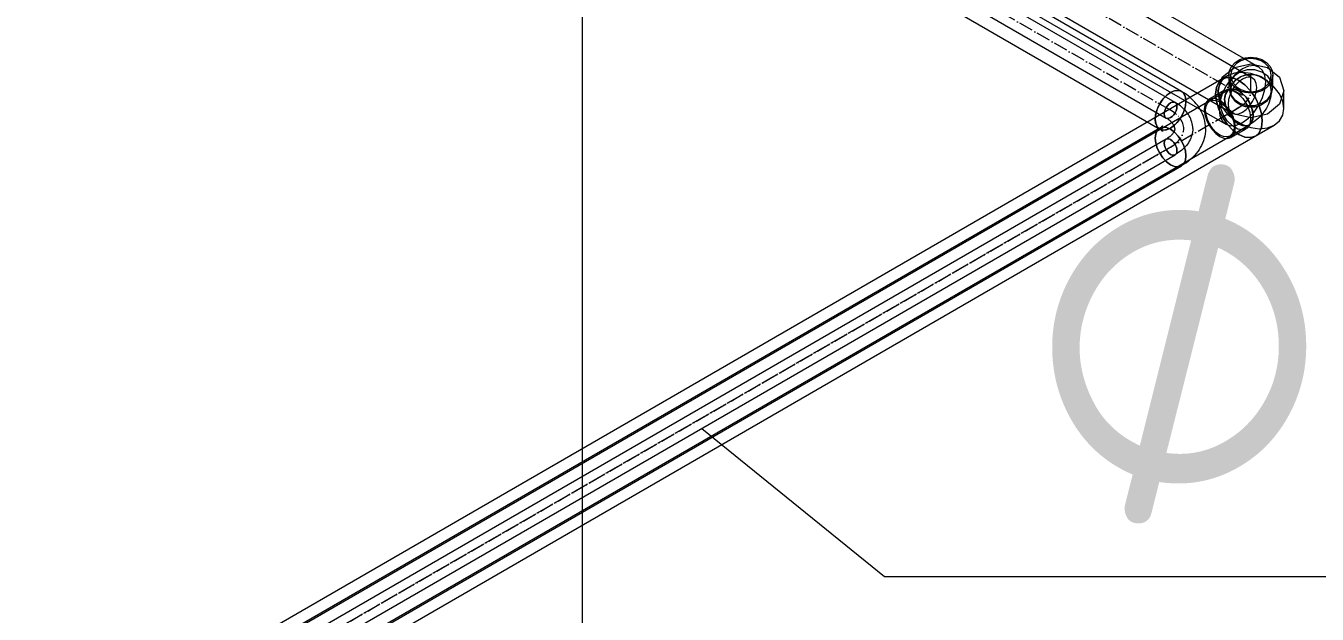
# Model space of a CAD drawing. Header units: millimetres. Extents: x -88595 to 880822, y -1054509 to -148035.
# Drawn here: x 394655 to 395567, y -313313 to -312898 of the extents above; entities that cross this region are included whole.
import ezdxf

# ---------------------------------------------------------------- set-up
doc = ezdxf.new("R2010")
doc.units = ezdxf.units.MM
doc.linetypes.add('$12$ADSK_Осевая', pattern=[14, 10, -2, 0, -2])
doc.linetypes.add('$13$ADSK_Осевая', pattern=[14, 10, -2, 0, -2])
for name, color, linetype, lineweight in [('Изоляция', 7, 'Continuous', 18), ('Марки', 7, 'Continuous', 20), ('Оборудование', 7, 'Continuous', 18), ('Трубопровод', 7, 'Continuous', 18), ('Трубопроводы', 7, 'Continuous', 18)]:
    doc.layers.add(name, color=color, linetype=linetype, lineweight=lineweight)
doc.styles.add('$6$GOST Common_1', font='GOST_Common.ttf', dxfattribs={"width": 0.9, "height": 250})

# ---------------------------------------------------------------- blocks, each defined once
blk = doc.blocks.new('$0$ADSK_Наружный блок кондиционера сплит-системы1 - AV16IMVEV-4475072-В_ОВ3_4')
at = {"layer": 'Оборудование'}
blk.add_line((20840.88, 11167.99), (20840.88, 12539.7), dxfattribs=at)
blk = doc.blocks.new('$0$ADSK_МедьПайка_Отвод - Отвод медный под пайку двухраструбный-V46-В_ОВ3_4')
at = {"layer": 'Трубопроводы', "color": 134, "true_color": 0x00a6a6}
for p, q in [((23055.75, 10957.19), (23055.75, 10948.41)), ((23057.02, 10957.19), (23057.02, 10948.41)), ((23085.59, 10948.41), (23085.59, 10957.19)), ((23086.86, 10948.41), (23086.86, 10957.19)), ((23052.35, 10946.31), (23041.6, 10940.11)), ((23052.99, 10945.21), (23042.24, 10939.01)), ((23055.67, 10946.76), (23052.99, 10945.21)), ((23057.56, 10947.39), (23054.41, 10946.99)), ((23057.02, 10948.41), (23057.02, 10946.22)), ((23085.59, 10946.22), (23085.59, 10948.41)), ((23057.59, 10942.41), (23058.71, 10940.71)), ((23083.89, 10940.71), (23085.01, 10942.41)), ((23056.52, 10914.26), (23067.27, 10920.47)), ((23057.16, 10913.16), (23067.91, 10919.37)), ((23067.27, 10920.47), (23069.96, 10922.02)), ((23069.52, 10920.81), (23071.44, 10923.35))]:
    blk.add_line(p, q, dxfattribs=at)
for points in [[(23055.75, 10957.19, 0), (23056.28, 10960.48, 0), (23057.83, 10963.54, 0), (23060.3, 10966.17, 0), (23063.52, 10968.19, 0), (23067.28, 10969.46, 0), (23071.3, 10969.89, 0), (23075.33, 10969.46, 0), (23079.08, 10968.19, 0), (23082.3, 10966.17, 0), (23084.77, 10963.54, 0), (23086.33, 10960.48, 0), (23086.86, 10957.19, 0)], [(23085.59, 10957.19, 0), (23085.1, 10960.21, 0), (23083.67, 10963.02, 0), (23081.4, 10965.44, 0), (23078.44, 10967.29, 0), (23075, 10968.46, 0), (23071.3, 10968.85, 0), (23067.6, 10968.46, 0), (23064.16, 10967.29, 0), (23061.2, 10965.44, 0), (23058.93, 10963.02, 0), (23057.5, 10960.21, 0), (23057.02, 10957.19, 0)], [(23086.86, 10948.41, 0), (23085.92, 10952.76, 0), (23083.22, 10956.58, 0), (23079.08, 10959.41, 0), (23074, 10960.92, 0), (23068.6, 10960.92, 0), (23063.52, 10959.41, 0), (23059.38, 10956.58, 0), (23056.68, 10952.75, 0), (23055.75, 10948.41, 0)], [(23086.86, 10957.19, 0), (23086.33, 10953.9, 0), (23084.77, 10950.84, 0), (23082.3, 10948.21, 0), (23079.08, 10946.19, 0), (23075.33, 10944.92, 0), (23071.3, 10944.49, 0), (23067.28, 10944.92, 0), (23063.52, 10946.19, 0), (23060.3, 10948.21, 0), (23057.83, 10950.84, 0), (23056.28, 10953.9, 0), (23055.75, 10957.19, 0)], [(23057.02, 10946.22, 0), (23057.5, 10949.24, 0), (23058.93, 10952.05, 0), (23061.2, 10954.47, 0), (23064.16, 10956.32, 0), (23067.6, 10957.49, 0), (23071.3, 10957.88, 0), (23075, 10957.49, 0), (23078.44, 10956.32, 0), (23081.4, 10954.47, 0), (23083.67, 10952.05, 0), (23085.1, 10949.24, 0), (23085.59, 10946.22, 0)], [(23057.02, 10946.22, 0), (23057.88, 10950.21, 0), (23060.36, 10953.72, 0), (23064.16, 10956.32, 0), (23068.82, 10957.71, 0), (23073.78, 10957.71, 0), (23078.45, 10956.32, 0), (23082.25, 10953.71, 0), (23084.73, 10950.21, 0), (23085.59, 10946.22, 0)], [(23057.02, 10957.19, 0), (23057.5, 10954.17, 0), (23058.93, 10951.36, 0), (23061.2, 10948.94, 0), (23064.16, 10947.09, 0), (23067.6, 10945.92, 0), (23071.3, 10945.53, 0), (23075, 10945.92, 0), (23078.44, 10947.09, 0), (23081.4, 10948.94, 0), (23083.67, 10951.36, 0), (23085.1, 10954.17, 0), (23085.59, 10957.19, 0)], [(23049.13, 10939.19, 0), (23049.79, 10943.15, 0), (23051.7, 10945.87, 0), (23054.63, 10947.01, 0), (23058.22, 10946.45, 0), (23062.04, 10944.24, 0), (23065.63, 10940.66, 0), (23068.56, 10936.14, 0), (23070.47, 10931.21, 0), (23071.13, 10926.49, 0)], [(23072.92, 10928.56, 0), (23072.31, 10932.9, 0), (23070.56, 10937.42, 0), (23067.87, 10941.58, 0), (23064.57, 10944.86, 0), (23061.06, 10946.89, 0), (23057.77, 10947.41, 0), (23055.08, 10946.36, 0), (23053.32, 10943.86, 0), (23052.72, 10940.22, 0)], [(23072.92, 10928.56, 0), (23072.57, 10931.78, 0), (23071.56, 10935.17, 0), (23069.96, 10938.52, 0), (23067.87, 10941.58, 0), (23065.43, 10944.15, 0), (23062.82, 10946.06, 0), (23060.2, 10947.17, 0), (23057.77, 10947.41, 0), (23055.67, 10946.76, 0), (23054.07, 10945.27, 0), (23053.06, 10943.04, 0), (23052.72, 10940.22, 0)], [(23057.49, 10948.15, 0), (23057.47, 10948.13, 0), (23057.42, 10948.07, 0), (23057.34, 10947.98, 0), (23057.21, 10947.85, 0), (23057.04, 10947.71, 0), (23056.83, 10947.54, 0), (23056.58, 10947.35, 0), (23056.28, 10947.14, 0), (23055.95, 10946.92, 0), (23055.67, 10946.76, 0)], [(23055.75, 10948.41, 0), (23056.68, 10944.07, 0), (23059.38, 10940.25, 0), (23063.52, 10937.42, 0), (23068.6, 10935.91, 0), (23074, 10935.91, 0), (23079.08, 10937.41, 0), (23083.22, 10940.25, 0), (23085.92, 10944.07, 0), (23086.86, 10948.41, 0)], [(23057.02, 10946.22, 0), (23057.03, 10946.54, 0), (23057.06, 10946.85, 0), (23057.11, 10947.14, 0), (23057.17, 10947.4, 0), (23057.25, 10947.63, 0), (23057.32, 10947.82, 0), (23057.39, 10947.97, 0), (23057.44, 10948.07, 0), (23057.48, 10948.13, 0), (23057.49, 10948.15, 0)], [(23085.59, 10946.22, 0), (23084.73, 10942.23, 0), (23082.25, 10938.72, 0), (23078.45, 10936.12, 0), (23073.78, 10934.73, 0), (23068.82, 10934.73, 0), (23064.16, 10936.12, 0), (23060.36, 10938.72, 0), (23057.88, 10942.23, 0), (23057.02, 10946.22, 0)], [(23085.59, 10946.22, 0), (23085.1, 10943.2, 0), (23083.67, 10940.39, 0), (23081.4, 10937.97, 0), (23078.44, 10936.12, 0), (23075, 10934.95, 0), (23071.3, 10934.56, 0), (23067.6, 10934.95, 0), (23064.16, 10936.12, 0), (23061.2, 10937.97, 0), (23058.93, 10940.39, 0), (23057.5, 10943.2, 0), (23057.02, 10946.22, 0)], [(23085.59, 10946.22, 0), (23085.53, 10944.56, 0), (23085.36, 10942.92, 0), (23085.08, 10941.3, 0), (23084.69, 10939.71, 0), (23084.2, 10938.16, 0), (23083.62, 10936.67, 0), (23082.96, 10935.23, 0), (23082.22, 10933.85, 0), (23081.41, 10932.53, 0), (23080.54, 10931.27, 0), (23079.61, 10930.07, 0), (23078.64, 10928.93, 0), (23077.61, 10927.85, 0), (23076.55, 10926.83, 0), (23075.45, 10925.86, 0), (23074.32, 10924.94, 0), (23073.16, 10924.08, 0), (23071.97, 10923.26, 0), (23070.75, 10922.49, 0), (23069.96, 10922.02, 0)], [(23060.38, 10920.28, 0), (23060.01, 10923.79, 0), (23058.91, 10927.49, 0), (23057.16, 10931.13, 0), (23054.88, 10934.46, 0), (23052.23, 10937.26, 0), (23049.38, 10939.34, 0), (23046.53, 10940.55, 0), (23043.88, 10940.81, 0), (23041.6, 10940.11, 0), (23039.86, 10938.49, 0), (23038.76, 10936.06, 0), (23038.38, 10932.99, 0)], [(23039.28, 10932.47, 0), (23039.62, 10935.29, 0), (23040.63, 10937.52, 0), (23042.24, 10939.01, 0), (23044.33, 10939.65, 0), (23046.77, 10939.41, 0), (23049.38, 10938.3, 0), (23052, 10936.39, 0), (23054.43, 10933.82, 0), (23056.52, 10930.76, 0), (23058.13, 10927.42, 0), (23059.14, 10924.02, 0), (23059.48, 10920.8, 0)], [(23071.13, 10926.49, 0), (23070.47, 10922.53, 0), (23068.56, 10919.81, 0), (23065.63, 10918.67, 0), (23062.04, 10919.23, 0), (23058.22, 10921.43, 0), (23054.63, 10925.02, 0), (23051.7, 10929.54, 0), (23049.79, 10934.46, 0), (23049.13, 10939.19, 0)], [(23052.72, 10940.22, 0), (23053.32, 10935.88, 0), (23055.08, 10931.36, 0), (23057.77, 10927.21, 0), (23061.06, 10923.92, 0), (23064.57, 10921.89, 0), (23067.87, 10921.38, 0), (23070.56, 10922.43, 0), (23072.31, 10924.92, 0), (23072.92, 10928.56, 0)], [(23052.72, 10940.22, 0), (23053.06, 10937.01, 0), (23054.07, 10933.61, 0), (23055.67, 10930.27, 0), (23057.77, 10927.21, 0), (23060.2, 10924.64, 0), (23062.82, 10922.73, 0), (23065.43, 10921.62, 0), (23067.87, 10921.38, 0), (23069.96, 10922.02, 0), (23071.56, 10923.51, 0), (23072.57, 10925.74, 0), (23072.92, 10928.56, 0)], [(23038.38, 10932.99, 0), (23038.76, 10929.48, 0), (23039.86, 10925.78, 0), (23041.6, 10922.14, 0), (23043.88, 10918.81, 0), (23046.53, 10916.01, 0), (23049.38, 10913.93, 0), (23052.23, 10912.72, 0), (23054.88, 10912.46, 0), (23057.16, 10913.16, 0), (23058.91, 10914.79, 0), (23060.01, 10917.21, 0), (23060.38, 10920.28, 0)], [(23059.48, 10920.8, 0), (23059.14, 10917.98, 0), (23058.13, 10915.75, 0), (23056.52, 10914.26, 0), (23054.43, 10913.62, 0), (23052, 10913.86, 0), (23049.38, 10914.97, 0), (23046.77, 10916.88, 0), (23044.33, 10919.45, 0), (23042.24, 10922.51, 0), (23040.63, 10925.85, 0), (23039.62, 10929.25, 0), (23039.28, 10932.47, 0)]]:
    blk.add_polyline3d(points, dxfattribs=at)
blk = doc.blocks.new('$0$ADSK_МедьПайка_Отвод-гнутая труба - Отвод _гнутая труба_-V48-В_ОВ3_4')
at = {"layer": 'Трубопроводы', "color": 190, "true_color": 0x8000ff}
for points in [[(23010.11, 10929.89, 0), (23010.26, 10931.32, 0), (23010.71, 10932.82, 0), (23011.42, 10934.31, 0), (23012.35, 10935.67, 0), (23013.44, 10936.81, 0), (23014.6, 10937.66, 0), (23015.76, 10938.16, 0), (23016.84, 10938.26, 0), (23017.77, 10937.98, 0), (23018.49, 10937.31, 0), (23018.94, 10936.32, 0), (23019.09, 10935.07, 0)], [(23030.25, 10919.52, 0), (23030.21, 10920.69, 0), (23030.09, 10921.85, 0), (23029.89, 10923.01, 0), (23029.61, 10924.15, 0), (23029.26, 10925.26, 0), (23028.83, 10926.35, 0), (23028.35, 10927.41, 0), (23027.79, 10928.44, 0), (23027.18, 10929.44, 0), (23026.51, 10930.41, 0), (23025.8, 10931.34, 0), (23025.03, 10932.23, 0), (23024.21, 10933.1, 0), (23023.35, 10933.92, 0), (23022.45, 10934.72, 0), (23021.51, 10935.48, 0), (23020.53, 10936.21, 0), (23019.51, 10936.91, 0), (23018.46, 10937.57, 0), (23017.77, 10937.98, 0)], [(23019.09, 10935.07, 0), (23018.94, 10933.64, 0), (23018.49, 10932.13, 0), (23017.77, 10930.64, 0), (23016.84, 10929.28, 0), (23015.76, 10928.14, 0), (23014.6, 10927.29, 0), (23013.44, 10926.8, 0), (23012.35, 10926.69, 0), (23011.42, 10926.98, 0), (23010.71, 10927.64, 0), (23010.26, 10928.63, 0), (23010.11, 10929.89, 0)], [(23017.55, 10919.52, 0), (23017.54, 10919.81, 0), (23017.51, 10920.11, 0), (23017.45, 10920.41, 0), (23017.38, 10920.73, 0), (23017.27, 10921.05, 0), (23017.14, 10921.39, 0), (23016.98, 10921.75, 0), (23016.78, 10922.12, 0), (23016.54, 10922.51, 0), (23016.27, 10922.9, 0), (23015.95, 10923.31, 0), (23015.59, 10923.73, 0), (23015.19, 10924.15, 0), (23014.75, 10924.58, 0), (23014.26, 10925.01, 0), (23013.72, 10925.44, 0), (23013.15, 10925.87, 0), (23012.53, 10926.3, 0), (23011.86, 10926.72, 0), (23011.42, 10926.98, 0)], [(23017.55, 10919.52, 0), (23017.54, 10919.22, 0), (23017.51, 10918.92, 0), (23017.45, 10918.62, 0), (23017.38, 10918.3, 0), (23017.27, 10917.98, 0), (23017.14, 10917.64, 0), (23016.98, 10917.28, 0), (23016.78, 10916.91, 0), (23016.54, 10916.53, 0), (23016.27, 10916.13, 0), (23015.95, 10915.72, 0), (23015.59, 10915.3, 0), (23015.19, 10914.88, 0), (23014.75, 10914.45, 0), (23014.26, 10914.02, 0), (23013.72, 10913.59, 0), (23013.15, 10913.16, 0), (23012.53, 10912.73, 0), (23011.86, 10912.31, 0), (23011.42, 10912.05, 0)], [(23030.25, 10919.52, 0), (23030.21, 10918.34, 0), (23030.09, 10917.18, 0), (23029.89, 10916.02, 0), (23029.61, 10914.89, 0), (23029.26, 10913.77, 0), (23028.83, 10912.68, 0), (23028.35, 10911.62, 0), (23027.79, 10910.59, 0), (23027.18, 10909.59, 0), (23026.51, 10908.63, 0), (23025.8, 10907.69, 0), (23025.03, 10906.8, 0), (23024.21, 10905.94, 0), (23023.35, 10905.11, 0), (23022.45, 10904.31, 0), (23021.51, 10903.55, 0), (23020.53, 10902.82, 0), (23019.51, 10902.12, 0), (23018.46, 10901.46, 0), (23017.77, 10901.05, 0)], [(23019.09, 10903.96, 0), (23018.94, 10905.39, 0), (23018.49, 10906.9, 0), (23017.77, 10908.39, 0), (23016.84, 10909.75, 0), (23015.76, 10910.89, 0), (23014.6, 10911.74, 0), (23013.44, 10912.23, 0), (23012.35, 10912.34, 0), (23011.42, 10912.05, 0), (23010.71, 10911.39, 0), (23010.26, 10910.4, 0), (23010.11, 10909.15, 0)], [(23010.11, 10909.15, 0), (23010.26, 10907.72, 0), (23010.71, 10906.21, 0), (23011.42, 10904.72, 0), (23012.35, 10903.36, 0), (23013.44, 10902.22, 0), (23014.6, 10901.37, 0), (23015.76, 10900.87, 0), (23016.84, 10900.77, 0), (23017.77, 10901.05, 0), (23018.49, 10901.72, 0), (23018.94, 10902.71, 0), (23019.09, 10903.96, 0)]]:
    blk.add_polyline3d(points, dxfattribs=at)
blk = doc.blocks.new('$0$ADSK_M_Трубы - Диаметр_10-3265709-В_ОВ3_4')
at = {"layer": 'Марки'}
blk.add_line((-15956.53, 12420.19), (-14956.53, 12420.19), dxfattribs=at)

msp = doc.modelspace()

# ---------------------------------------------------------------- linework, layer by layer
at = {"layer": 'Изоляция', "color": 134, "true_color": 0x00a6a6}
for p, q in [((395525.59, -312927.26), (387423.08, -308249.28)), ((387409.44, -308295.18), (395502.3, -312967.59)), ((395503.48, -312933.51), (394750.68, -313368.14)), ((395496.66, -312943.96), (395496.66, -312945.32)), ((395543.23, -312956.46), (395543.23, -312943.96)), ((394773.97, -313408.47), (395536.41, -312968.27))]:
    msp.add_line(p, q, dxfattribs=at)
at = {"layer": 'Изоляция', "color": 190, "true_color": 0x8000ff}
for p, q in [((395470.92, -312944.41), (387442.14, -308308.99)), ((387426.79, -308335.58), (395455.57, -312971)), ((395455.57, -312970.33), (394764.08, -313369.56)), ((394779.43, -313396.15), (395470.92, -312996.92))]:
    msp.add_line(p, q, dxfattribs=at)
at = {"layer": 'Изоляция', "color": 134, "true_color": 0x00a6a6}
for points in [[(395496.66, -312943.96, 0), (395499.78, -312934.46, 0), (395508.3, -312927.5, 0), (395519.95, -312924.95, 0)], [(395513.95, -312928.41, 0), (395509.68, -312931.52, 0), (395505.71, -312935.71, 0), (395502.3, -312940.7, 0), (395499.69, -312946.15, 0), (395498.04, -312951.69, 0), (395497.48, -312956.93, 0)], [(395530.41, -312937.92, 0), (395529.85, -312933.32, 0), (395528.21, -312929.69, 0), (395525.59, -312927.26, 0), (395522.18, -312926.21, 0), (395518.21, -312926.6, 0), (395513.95, -312928.41, 0)], [(395519.95, -312924.95, 0), (395531.59, -312927.5, 0), (395540.11, -312934.46, 0), (395543.23, -312943.96, 0)], [(395495, -312946.28, 0), (395495.56, -312941.69, 0), (395497.2, -312938.05, 0), (395499.82, -312935.62, 0), (395503.23, -312934.57, 0), (395507.2, -312934.96, 0), (395511.46, -312936.78, 0)], [(395511.46, -312936.78, 0), (395507.2, -312934.96, 0), (395503.23, -312934.57, 0), (395499.82, -312935.62, 0), (395497.2, -312938.05, 0), (395495.56, -312941.69, 0), (395495, -312946.28, 0)], [(395519.95, -312931.88, 0), (395513.92, -312931.08, 0), (395508.3, -312931.64, 0), (395503.48, -312933.51, 0), (395499.78, -312936.56, 0), (395497.45, -312940.59, 0), (395496.66, -312945.32, 0)], [(395511.46, -312936.78, 0), (395515.72, -312939.88, 0), (395519.69, -312944.08, 0), (395523.1, -312949.07, 0), (395525.72, -312954.52, 0), (395527.36, -312960.05, 0), (395527.93, -312965.29, 0)], [(395527.93, -312965.29, 0), (395527.36, -312960.05, 0), (395525.72, -312954.52, 0), (395523.1, -312949.07, 0), (395519.69, -312944.08, 0), (395515.72, -312939.88, 0), (395511.46, -312936.78, 0)], [(395513.95, -312966.44, 0), (395518.21, -312963.33, 0), (395522.18, -312959.14, 0), (395525.59, -312954.15, 0), (395528.21, -312948.7, 0), (395529.85, -312943.16, 0), (395530.41, -312937.92, 0)], [(395543.23, -312956.46, 0), (395542.44, -312951.35, 0), (395540.11, -312946.21, 0), (395536.41, -312941.38, 0), (395531.59, -312937.21, 0), (395525.97, -312933.97, 0), (395519.95, -312931.88, 0)], [(395511.46, -312974.8, 0), (395507.2, -312971.69, 0), (395503.23, -312967.5, 0), (395499.82, -312962.51, 0), (395497.2, -312957.06, 0), (395495.56, -312951.53, 0), (395495, -312946.28, 0)], [(395495, -312946.28, 0), (395495.56, -312951.53, 0), (395497.2, -312957.06, 0), (395499.82, -312962.51, 0), (395503.23, -312967.5, 0), (395507.2, -312971.69, 0), (395511.46, -312974.8, 0)], [(395519.95, -312962.97, 0), (395508.3, -312960.43, 0), (395499.78, -312953.47, 0), (395496.66, -312943.96, 0)], [(395496.66, -312945.32, 0), (395497.45, -312950.43, 0), (395499.78, -312955.57, 0), (395503.48, -312960.4, 0), (395508.3, -312964.57, 0), (395513.92, -312967.81, 0), (395519.95, -312969.9, 0)], [(395543.23, -312943.96, 0), (395540.11, -312953.47, 0), (395531.59, -312960.43, 0), (395519.95, -312962.97, 0)], [(395497.48, -312956.93, 0), (395498.04, -312961.53, 0), (395499.69, -312965.16, 0), (395502.3, -312967.59, 0), (395505.71, -312968.64, 0), (395509.68, -312968.25, 0), (395513.95, -312966.44, 0)], [(395519.95, -312969.9, 0), (395525.97, -312970.7, 0), (395531.59, -312970.14, 0), (395536.41, -312968.27, 0), (395540.11, -312965.22, 0), (395542.44, -312961.19, 0), (395543.23, -312956.46, 0)], [(395527.93, -312965.29, 0), (395527.36, -312969.89, 0), (395525.72, -312973.53, 0), (395523.1, -312975.95, 0), (395519.69, -312977.01, 0), (395515.72, -312976.61, 0), (395511.46, -312974.8, 0)], [(395511.46, -312974.8, 0), (395515.72, -312976.61, 0), (395519.69, -312977.01, 0), (395523.1, -312975.95, 0), (395525.72, -312973.53, 0), (395527.36, -312969.89, 0), (395527.93, -312965.29, 0)]]:
    msp.add_polyline3d(points, dxfattribs=at)
at = {"layer": 'Изоляция', "color": 190, "true_color": 0x8000ff}
for points in [[(395463.24, -312945.17, 0), (395460.43, -312947.22, 0), (395457.82, -312949.98, 0), (395455.57, -312953.27, 0), (395453.84, -312956.86, 0), (395452.76, -312960.51, 0), (395452.39, -312963.97, 0)], [(395452.39, -312963.97, 0), (395452.66, -312961.02, 0), (395453.46, -312957.91, 0), (395454.76, -312954.79, 0), (395456.48, -312951.81, 0), (395458.54, -312949.13, 0), (395460.83, -312946.88, 0), (395463.24, -312945.17, 0)], [(395463.24, -312945.17, 0), (395465.66, -312944.09, 0), (395467.95, -312943.69, 0), (395470.01, -312944, 0), (395471.73, -312944.99, 0), (395473.02, -312946.62, 0), (395473.83, -312948.81, 0), (395474.1, -312951.44, 0)], [(395474.1, -312951.44, 0), (395473.73, -312948.41, 0), (395472.64, -312946.01, 0), (395470.92, -312944.41, 0), (395468.67, -312943.72, 0), (395466.05, -312943.98, 0), (395463.24, -312945.17, 0)], [(395487.89, -312970.67, 0), (395487.83, -312968.87, 0), (395487.65, -312967.09, 0), (395487.34, -312965.33, 0), (395486.92, -312963.61, 0), (395486.39, -312961.94, 0), (395485.77, -312960.32, 0), (395485.05, -312958.76, 0), (395484.24, -312957.26, 0), (395483.37, -312955.82, 0), (395482.42, -312954.46, 0), (395481.41, -312953.16, 0), (395480.35, -312951.92, 0), (395479.25, -312950.75, 0), (395478.09, -312949.64, 0), (395476.9, -312948.58, 0), (395475.67, -312947.59, 0), (395474.4, -312946.65, 0), (395473.1, -312945.76, 0), (395471.78, -312944.92, 0), (395470.92, -312944.41, 0)], [(395463.24, -312970.24, 0), (395466.05, -312968.19, 0), (395468.67, -312965.42, 0), (395470.92, -312962.13, 0), (395472.64, -312958.54, 0), (395473.73, -312954.89, 0), (395474.1, -312951.44, 0)], [(395474.1, -312951.44, 0), (395473.82, -312954.38, 0), (395473.02, -312957.5, 0), (395471.73, -312960.62, 0), (395470.01, -312963.6, 0), (395467.95, -312966.28, 0), (395465.66, -312968.53, 0), (395463.24, -312970.24, 0)], [(395452.39, -312963.97, 0), (395452.76, -312967, 0), (395453.84, -312969.4, 0), (395455.57, -312971, 0), (395457.82, -312971.69, 0), (395460.43, -312971.43, 0), (395463.24, -312970.24, 0)], [(395463.24, -312970.24, 0), (395460.83, -312971.32, 0), (395458.53, -312971.71, 0), (395456.47, -312971.41, 0), (395454.76, -312970.42, 0), (395453.46, -312968.79, 0), (395452.66, -312966.6, 0), (395452.39, -312963.97, 0)], [(395452.39, -312977.36, 0), (395452.76, -312974.33, 0), (395453.84, -312971.93, 0), (395455.57, -312970.33, 0), (395457.82, -312969.64, 0), (395460.43, -312969.9, 0), (395463.24, -312971.09, 0)], [(395463.24, -312971.09, 0), (395460.43, -312969.9, 0), (395457.82, -312969.64, 0), (395455.57, -312970.33, 0), (395453.84, -312971.93, 0), (395452.76, -312974.33, 0), (395452.39, -312977.36, 0)], [(395457.65, -312968.73, 0), (395457.64, -312968.75, 0), (395457.59, -312968.82, 0), (395457.49, -312968.92, 0), (395457.36, -312969.05, 0), (395457.18, -312969.21, 0), (395456.95, -312969.4, 0), (395456.68, -312969.61, 0), (395456.36, -312969.84, 0), (395455.99, -312970.08, 0), (395455.58, -312970.33, 0), (395455.57, -312970.33, 0)], [(395457.65, -312972.6, 0), (395457.64, -312972.58, 0), (395457.59, -312972.51, 0), (395457.49, -312972.41, 0), (395457.36, -312972.28, 0), (395457.18, -312972.12, 0), (395456.95, -312971.93, 0), (395456.68, -312971.72, 0), (395456.36, -312971.49, 0), (395455.99, -312971.25, 0), (395455.58, -312971, 0), (395455.57, -312971, 0)], [(395457.19, -312970.67, 0), (395457.2, -312970.34, 0), (395457.24, -312970.02, 0), (395457.29, -312969.72, 0), (395457.35, -312969.45, 0), (395457.43, -312969.22, 0), (395457.5, -312969.03, 0), (395457.57, -312968.89, 0), (395457.62, -312968.79, 0), (395457.65, -312968.74, 0), (395457.65, -312968.73, 0)], [(395457.19, -312970.67, 0), (395457.2, -312970.99, 0), (395457.24, -312971.31, 0), (395457.29, -312971.61, 0), (395457.35, -312971.88, 0), (395457.43, -312972.11, 0), (395457.5, -312972.3, 0), (395457.57, -312972.44, 0), (395457.62, -312972.54, 0), (395457.65, -312972.59, 0), (395457.65, -312972.6, 0)], [(395463.24, -312971.09, 0), (395466.05, -312973.14, 0), (395468.67, -312975.91, 0), (395470.92, -312979.2, 0), (395472.64, -312982.79, 0), (395473.73, -312986.44, 0), (395474.1, -312989.89, 0)], [(395474.1, -312989.89, 0), (395473.73, -312986.44, 0), (395472.64, -312982.79, 0), (395470.92, -312979.2, 0), (395468.67, -312975.91, 0), (395466.05, -312973.14, 0), (395463.24, -312971.09, 0)], [(395487.89, -312970.67, 0), (395487.83, -312972.46, 0), (395487.65, -312974.24, 0), (395487.34, -312976, 0), (395486.92, -312977.72, 0), (395486.39, -312979.39, 0), (395485.77, -312981.01, 0), (395485.05, -312982.57, 0), (395484.24, -312984.07, 0), (395483.37, -312985.51, 0), (395482.42, -312986.87, 0), (395481.41, -312988.17, 0), (395480.35, -312989.41, 0), (395479.25, -312990.58, 0), (395478.09, -312991.69, 0), (395476.9, -312992.75, 0), (395475.67, -312993.74, 0), (395474.4, -312994.68, 0), (395473.1, -312995.57, 0), (395471.78, -312996.41, 0), (395470.92, -312996.92, 0)], [(395463.24, -312996.16, 0), (395460.43, -312994.11, 0), (395457.82, -312991.35, 0), (395455.57, -312988.06, 0), (395453.84, -312984.47, 0), (395452.76, -312980.82, 0), (395452.39, -312977.36, 0)], [(395452.39, -312977.36, 0), (395452.76, -312980.82, 0), (395453.84, -312984.47, 0), (395455.57, -312988.06, 0), (395457.82, -312991.35, 0), (395460.43, -312994.11, 0), (395463.24, -312996.16, 0)], [(395474.1, -312989.89, 0), (395473.73, -312992.92, 0), (395472.64, -312995.32, 0), (395470.92, -312996.92, 0), (395468.67, -312997.61, 0), (395466.05, -312997.36, 0), (395463.24, -312996.16, 0)], [(395463.24, -312996.16, 0), (395466.05, -312997.36, 0), (395468.67, -312997.61, 0), (395470.92, -312996.92, 0), (395472.64, -312995.32, 0), (395473.73, -312992.92, 0), (395474.1, -312989.89, 0)]]:
    msp.add_polyline3d(points, dxfattribs=at)
at = {"layer": 'Марки'}
msp.add_line((395132.53, -313182.03), (395261.3, -313286.3), dxfattribs=at)
at = {"layer": 'Трубопровод', "color": 134, "true_color": 0x00a6a6}
for p, q in [((395521.09, -312935.05), (387431.89, -308264.75)), ((387417.61, -308289.5), (395506.8, -312959.8)), ((395504.32, -312943.42), (394755.18, -313375.93)), ((394769.47, -313400.67), (395518.6, -312968.16))]:
    msp.add_line(p, q, dxfattribs=at)
at = {"layer": 'Трубопровод', "color": 134, "linetype": '$12$ADSK_Осевая', "true_color": 0x00a6a6}
for p, q in [((395513.95, -312947.43), (387424.75, -308277.13)), ((395513.95, -312947.43), (387424.75, -308277.13)), ((394762.32, -313388.3), (395511.46, -312955.79)), ((394762.32, -313388.3), (395511.46, -312955.79))]:
    msp.add_line(p, q, dxfattribs=at)
at = {"layer": 'Трубопровод', "color": 190, "true_color": 0x8000ff}
for p, q in [((395466.42, -312952.2), (387437.64, -308316.79)), ((387431.29, -308327.78), (395460.07, -312963.2)), ((395460.07, -312978.13), (394768.58, -313377.36)), ((394774.93, -313388.36), (395466.42, -312989.13))]:
    msp.add_line(p, q, dxfattribs=at)
at = {"layer": 'Трубопровод', "color": 190, "linetype": '$12$ADSK_Осевая', "true_color": 0x8000ff}
for p, q in [((395463.24, -312957.7), (387434.46, -308322.28)), ((395463.24, -312957.7), (387434.46, -308322.28)), ((394771.76, -313382.86), (395463.24, -312983.63)), ((394771.76, -313382.86), (395463.24, -312983.63))]:
    msp.add_line(p, q, dxfattribs=at)
at = {"layer": 'Трубопровод', "color": 134, "true_color": 0x00a6a6}
for points in [[(395513.95, -312935.76, 0), (395511.33, -312937.67, 0), (395508.9, -312940.24, 0), (395506.8, -312943.3, 0), (395505.2, -312946.64, 0), (395504.19, -312950.04, 0), (395503.84, -312953.26, 0)], [(395524.05, -312941.59, 0), (395523.7, -312938.77, 0), (395522.69, -312936.54, 0), (395521.09, -312935.05, 0), (395519, -312934.41, 0), (395516.56, -312934.65, 0), (395513.95, -312935.76, 0)], [(395501.36, -312949.96, 0), (395501.7, -312947.14, 0), (395502.71, -312944.91, 0), (395504.32, -312943.42, 0), (395506.41, -312942.77, 0), (395508.85, -312943.01, 0), (395511.46, -312944.13, 0)], [(395511.46, -312944.13, 0), (395514.08, -312946.03, 0), (395516.51, -312948.6, 0), (395518.6, -312951.67, 0), (395520.21, -312955.01, 0), (395521.22, -312958.4, 0), (395521.56, -312961.62, 0)], [(395513.95, -312959.09, 0), (395516.56, -312957.18, 0), (395519, -312954.61, 0), (395521.09, -312951.55, 0), (395522.69, -312948.21, 0), (395523.7, -312944.81, 0), (395524.05, -312941.59, 0)], [(395511.46, -312967.45, 0), (395508.85, -312965.55, 0), (395506.41, -312962.97, 0), (395504.32, -312959.91, 0), (395502.71, -312956.57, 0), (395501.7, -312953.17, 0), (395501.36, -312949.96, 0)], [(395503.84, -312953.26, 0), (395504.19, -312956.08, 0), (395505.2, -312958.31, 0), (395506.8, -312959.8, 0), (395508.9, -312960.44, 0), (395511.33, -312960.2, 0), (395513.95, -312959.09, 0)], [(395521.56, -312961.62, 0), (395521.22, -312964.44, 0), (395520.21, -312966.67, 0), (395518.6, -312968.16, 0), (395516.51, -312968.81, 0), (395514.08, -312968.56, 0), (395511.46, -312967.45, 0)]]:
    msp.add_polyline3d(points, dxfattribs=at)
at = {"layer": 'Трубопровод', "color": 190, "true_color": 0x8000ff}
for points in [[(395463.24, -312952.52, 0), (395462.08, -312953.37, 0), (395461, -312954.51, 0), (395460.07, -312955.87, 0), (395459.35, -312957.36, 0), (395458.91, -312958.87, 0), (395458.75, -312960.3, 0)], [(395467.73, -312955.11, 0), (395467.58, -312953.86, 0), (395467.13, -312952.87, 0), (395466.42, -312952.2, 0), (395465.49, -312951.92, 0), (395464.41, -312952.02, 0), (395463.24, -312952.52, 0)], [(395463.24, -312962.89, 0), (395464.41, -312962.04, 0), (395465.49, -312960.9, 0), (395466.42, -312959.54, 0), (395467.13, -312958.05, 0), (395467.58, -312956.54, 0), (395467.73, -312955.11, 0)], [(395458.75, -312960.3, 0), (395458.91, -312961.55, 0), (395459.35, -312962.54, 0), (395460.07, -312963.2, 0), (395461, -312963.49, 0), (395462.08, -312963.38, 0), (395463.24, -312962.89, 0)], [(395458.75, -312981.03, 0), (395458.91, -312979.78, 0), (395459.35, -312978.79, 0), (395460.07, -312978.13, 0), (395461, -312977.84, 0), (395462.08, -312977.95, 0), (395463.24, -312978.44, 0)], [(395463.24, -312988.81, 0), (395462.08, -312987.96, 0), (395461, -312986.82, 0), (395460.07, -312985.46, 0), (395459.35, -312983.97, 0), (395458.91, -312982.47, 0), (395458.75, -312981.03, 0)], [(395463.24, -312978.44, 0), (395464.41, -312979.29, 0), (395465.49, -312980.43, 0), (395466.42, -312981.79, 0), (395467.13, -312983.28, 0), (395467.58, -312984.79, 0), (395467.73, -312986.22, 0)], [(395467.73, -312986.22, 0), (395467.58, -312987.47, 0), (395467.13, -312988.46, 0), (395466.42, -312989.13, 0), (395465.49, -312989.41, 0), (395464.41, -312989.31, 0), (395463.24, -312988.81, 0)]]:
    msp.add_polyline3d(points, dxfattribs=at)
at = {"layer": 'Трубопроводы', "color": 134, "linetype": '$12$ADSK_Осевая', "true_color": 0x00a6a6}
for p, q in [((395519.95, -312941.77), (395519.95, -312932.99)), ((395519.95, -312943.96), (395519.95, -312941.77)), ((395508.77, -312957.34), (395498.03, -312963.55)), ((395511.46, -312955.79), (395508.77, -312957.34))]:
    msp.add_line(p, q, dxfattribs=at)
at = {"layer": 'Трубопроводы', "color": 134, "linetype": '$13$ADSK_Осевая', "true_color": 0x00a6a6}
msp.add_ellipse((395490.98, -312943.96), major_axis=(28.97, 0), ratio=0.57735, start_param=5.497787, end_param=6.283185, dxfattribs=at)
at = {"layer": 'Трубопроводы', "color": 190, "linetype": '$13$ADSK_Осевая', "true_color": 0x8000ff}
msp.add_ellipse((395440.79, -312970.67), major_axis=(31.75, 0), ratio=0.57735, start_param=5.497787, end_param=7.068583, dxfattribs=at)

# ---------------------------------------------------------------- block references
at = {"layer": 'Марки'}
msp.add_blockref('$0$ADSK_M_Трубы - Диаметр_10-3265709-В_ОВ3_4', (411217.82, -325706.49), dxfattribs=at)
at = {"layer": 'Оборудование'}
msp.add_blockref('$0$ADSK_Наружный блок кондиционера сплит-системы1 - AV16IMVEV-4475072-В_ОВ3_4', (374207.4, -324880.93), dxfattribs=at)
at = {"layer": 'Трубопроводы', "color": 134, "true_color": 0x00a6a6}
msp.add_blockref('$0$ADSK_МедьПайка_Отвод - Отвод медный под пайку двухраструбный-V46-В_ОВ3_4', (372448.64, -323890.18), dxfattribs=at)
at = {"layer": 'Трубопроводы', "color": 190, "true_color": 0x8000ff}
msp.add_blockref('$0$ADSK_МедьПайка_Отвод-гнутая труба - Отвод _гнутая труба_-V48-В_ОВ3_4', (372448.64, -323890.18), dxfattribs=at)

# ---------------------------------------------------------------- texts
at = {"layer": 'Марки', "lineweight": 9, "insert": (395364.37, -312984.73), "char_height": 250, "width": 245.3164, "attachment_point": 1, "style": '$6$GOST Common_1'}
msp.add_mtext('\\fGOST Common|b0|i0|c254|p34|;\\W.9;⌀', dxfattribs=at)

doc.saveas('drawing.dxf')
